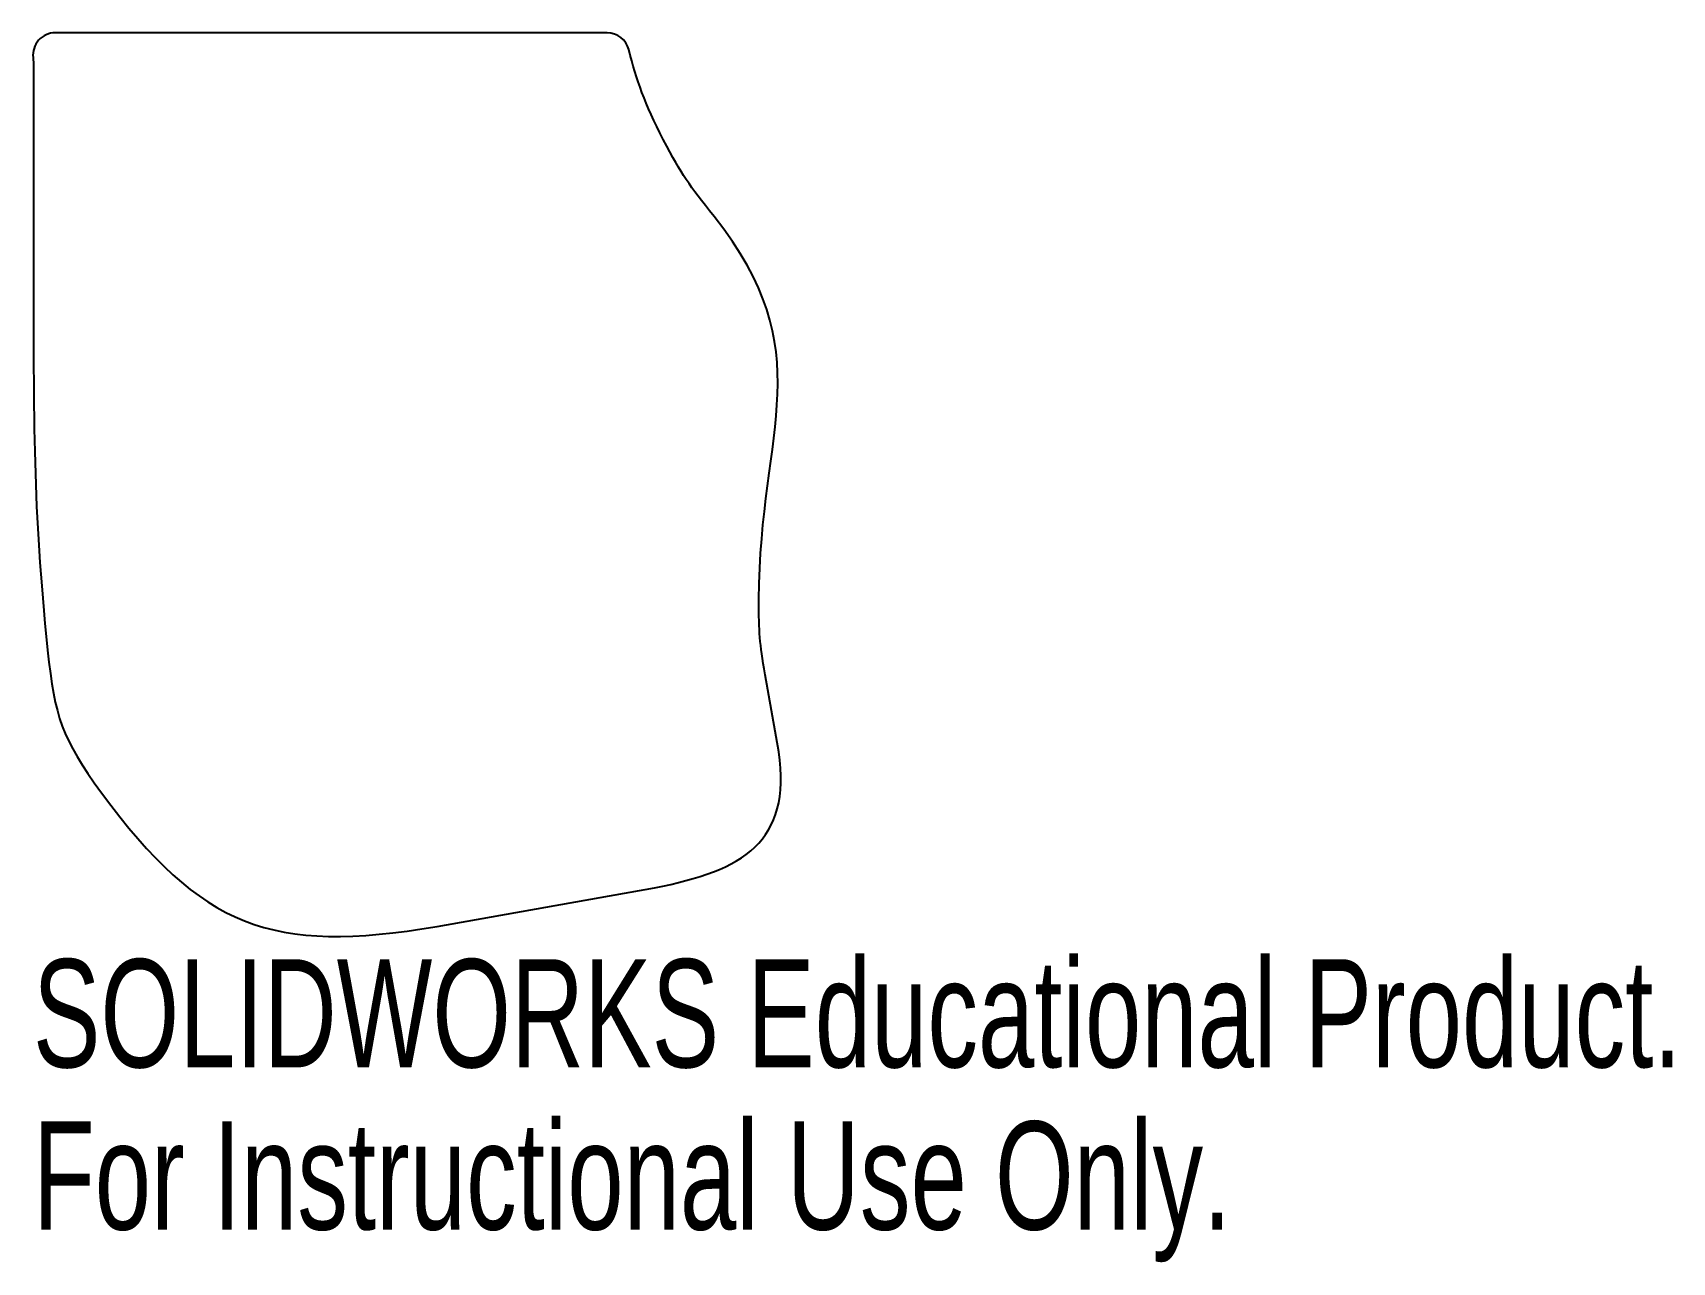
# Model space of a CAD drawing. Header units: millimetres. Extents: x -45 to 28.2, y -66.9 to -12.
import ezdxf

# ---------------------------------------------------------------- set-up
doc = ezdxf.new("R2010")
doc.units = ezdxf.units.MM
doc.styles.add('SLDTEXTSTYLE0', font='TXT', dxfattribs={"width": 0.7})

msp = doc.modelspace()

# ---------------------------------------------------------------- linework, layer by layer
at = {"color": 7, "linetype": 'Continuous', "lineweight": 25}
for p, q in [((-19.365, -12), (-44.027, -12)), ((-45, -13.354), (-45, -21.78)), ((-11.687, -44.141), (-12.3, -40.695)), ((-26.964, -51.936), (-17.246, -50.208))]:
    msp.add_line(p, q, dxfattribs=at)
for centre, start, end in [((-44.027, -13), 89.99992, 186.34492), ((-19.365, -13), 14.51085, 89.99847)]:
    msp.add_arc(centre, 1, start, end, dxfattribs=at)
for points in [[(-45.021, -13.111), (-45.012, -13.194), (-45.008, -13.247), (-45, -13.354)], [(-16.852, -16.776), (-17.693, -15.133), (-18.041, -14.128), (-18.397, -12.749)], [(-14.585, -20.206), (-15.721, -18.79), (-16, -18.384), (-16.852, -16.776)], [(-12.587, -37.332), (-12.518, -29.565), (-9.758, -26.32), (-14.585, -20.206)], [(-45, -21.78), (-45, -29.722), (-45.034, -33.031), (-44.376, -39.585)], [(-12.3, -40.695), (-12.551, -39.216), (-12.581, -38.836), (-12.587, -37.332)], [(-44.376, -39.585), (-44.036, -42.632), (-43.755, -43.468), (-41.97, -45.97)], [(-17.246, -50.208), (-13.256, -49.432), (-11.122, -48.158), (-11.687, -44.141)], [(-41.97, -45.97), (-37.479, -52.006), (-34.397, -53.188), (-26.964, -51.936)]]:
    msp.add_open_spline(points, degree=3, dxfattribs=at)

# ---------------------------------------------------------------- texts
at = {"color": 7, "linetype": 'Continuous', "char_height": 4.83362, "attachment_point": 1, "style": 'SLDTEXTSTYLE0'}
for s, insert in [('SOLIDWORKS Educational Product.', (-45.027, -53.4)), ('For Instructional Use Only.', (-45.027, -60.651))]:
    msp.add_mtext(s, dxfattribs=dict(at, insert=insert))

doc.saveas('drawing.dxf')
